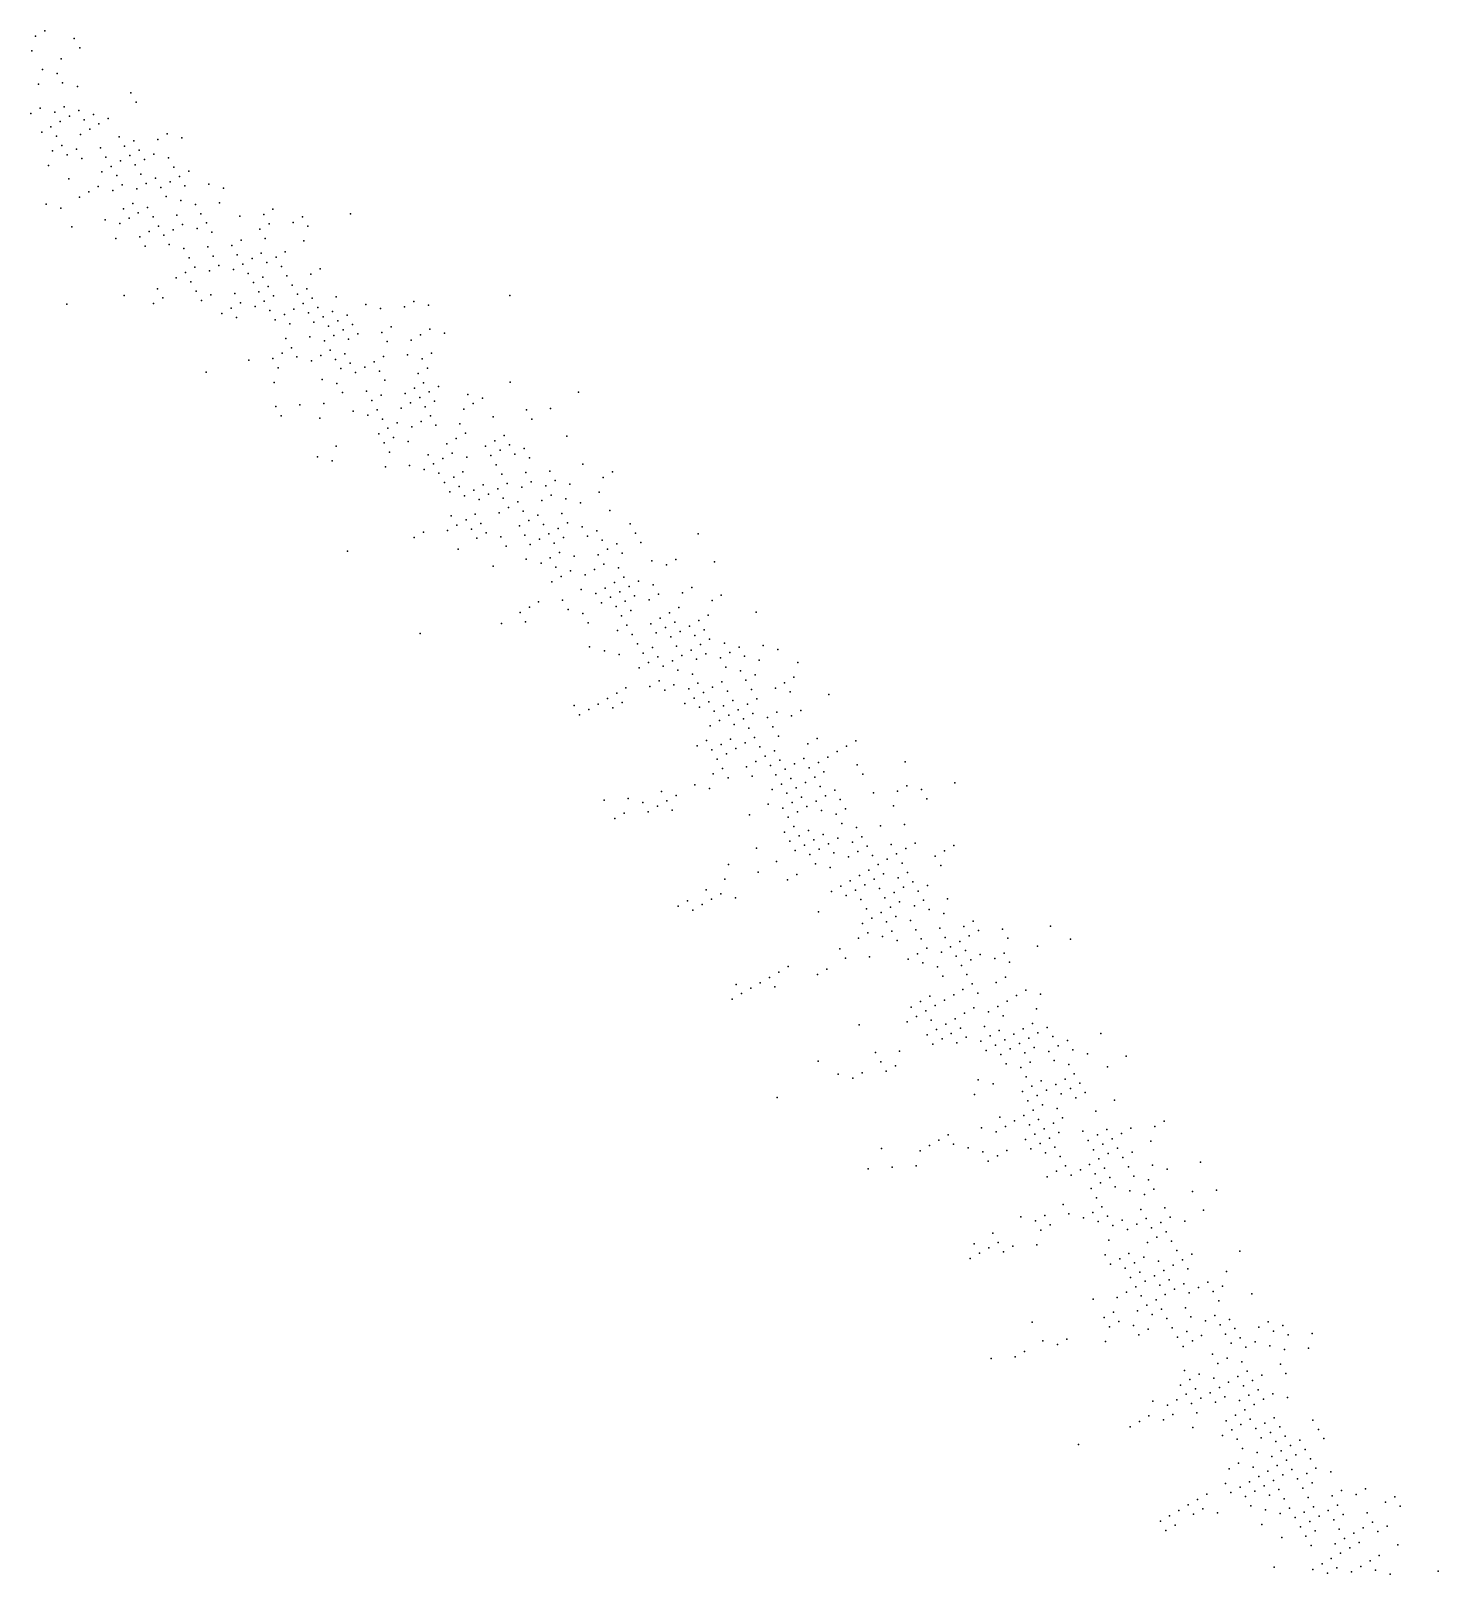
# Model space of a CAD drawing. Header units: millimetres. Extents: x -0.23 to 0.94, y -0.89 to 1.25.
# Drawn here: x -0.21025 to -0.19723, y 0.65131 to 0.66559 of the extents above; entities that cross this region are included whole.
import ezdxf

# ---------------------------------------------------------------- set-up
doc = ezdxf.new("R2010")
doc.units = ezdxf.units.MM

msp = doc.modelspace()

# ---------------------------------------------------------------- linework, layer by layer
at = {"layer": 'mainlayer', "color": 7, "lineweight": -3}
for p in [(-0.210116, 0.665588), (-0.210238, 0.665402), (-0.210202, 0.665538), (-0.209844, 0.665516), (-0.209794, 0.66543), (-0.209966, 0.66533), (-0.209966, 0.66533), (-0.210138, 0.66523), (-0.210002, 0.665194), (-0.210002, 0.665194), (-0.210174, 0.665094), (-0.209952, 0.665108), (-0.209816, 0.665072), (-0.209322, 0.665014), (-0.21016, 0.664872), (-0.21016, 0.664872), (-0.21016, 0.664872), (-0.210024, 0.664836), (-0.210024, 0.664836), (-0.209938, 0.664886), (-0.209802, 0.66485), (-0.209272, 0.664928), (-0.210246, 0.664822), (-0.210246, 0.664822), (-0.21006, 0.6647), (-0.21006, 0.6647), (-0.209974, 0.66475), (-0.209974, 0.66475), (-0.209888, 0.6648), (-0.209752, 0.664764), (-0.209752, 0.664764), (-0.209666, 0.664814), (-0.209666, 0.664814), (-0.209616, 0.664728), (-0.209616, 0.664728), (-0.20953, 0.664778), (-0.210146, 0.66465), (-0.21001, 0.664614), (-0.209788, 0.664628), (-0.209702, 0.664678), (-0.20943, 0.664606), (-0.209294, 0.66457), (-0.209072, 0.664584), (-0.208986, 0.664634), (-0.20885, 0.664598), (-0.210046, 0.664478), (-0.20996, 0.664528), (-0.20996, 0.664528), (-0.20991, 0.664442), (-0.20991, 0.664442), (-0.209824, 0.664492), (-0.209774, 0.664406), (-0.209602, 0.664506), (-0.209552, 0.66442), (-0.20938, 0.66452), (-0.20938, 0.66452), (-0.20938, 0.66452), (-0.20933, 0.664434), (-0.209244, 0.664484), (-0.209244, 0.664484), (-0.209108, 0.664448), (-0.208972, 0.664412), (-0.210082, 0.664342), (-0.209588, 0.664284), (-0.209502, 0.664334), (-0.209416, 0.664384), (-0.209416, 0.664384), (-0.209416, 0.664384), (-0.20928, 0.664348), (-0.20923, 0.664262), (-0.209194, 0.664398), (-0.209194, 0.664398), (-0.209194, 0.664398), (-0.208922, 0.664326), (-0.208922, 0.664326), (-0.208786, 0.66429), (-0.209896, 0.66422), (-0.209624, 0.664148), (-0.209624, 0.664148), (-0.209452, 0.664248), (-0.209452, 0.664248), (-0.209402, 0.664162), (-0.209266, 0.664126), (-0.209266, 0.664126), (-0.20918, 0.664176), (-0.209094, 0.664226), (-0.209094, 0.664226), (-0.209044, 0.66414), (-0.209044, 0.66414), (-0.208958, 0.66419), (-0.208958, 0.66419), (-0.208872, 0.66424), (-0.208822, 0.664154), (-0.208822, 0.664154), (-0.208822, 0.664154), (-0.208822, 0.664154), (-0.2086, 0.664168), (-0.208464, 0.664132), (-0.208464, 0.664132), (-0.210104, 0.663984), (-0.209796, 0.664048), (-0.20971, 0.664098), (-0.20971, 0.664098), (-0.209488, 0.664112), (-0.209488, 0.664112), (-0.209488, 0.664112), (-0.209302, 0.66399), (-0.208994, 0.664054), (-0.208858, 0.664018), (-0.208858, 0.664018), (-0.208722, 0.663982), (-0.2085, 0.663996), (-0.209968, 0.663948), (-0.209968, 0.663948), (-0.20956, 0.66384), (-0.209388, 0.66394), (-0.209338, 0.663854), (-0.209252, 0.663904), (-0.209166, 0.663954), (-0.209116, 0.663868), (-0.209116, 0.663868), (-0.208894, 0.663882), (-0.208894, 0.663882), (-0.208672, 0.663896), (-0.208314, 0.663874), (-0.208092, 0.663888), (-0.208092, 0.663888), (-0.208006, 0.663938), (-0.207734, 0.663866), (-0.20729, 0.663894), (-0.209868, 0.663776), (-0.209424, 0.663804), (-0.209152, 0.663732), (-0.209066, 0.663782), (-0.209066, 0.663782), (-0.209016, 0.663696), (-0.209016, 0.663696), (-0.20893, 0.663746), (-0.208844, 0.663796), (-0.208844, 0.663796), (-0.208708, 0.66376), (-0.208622, 0.66381), (-0.208622, 0.66381), (-0.208572, 0.663724), (-0.208128, 0.663752), (-0.208128, 0.663752), (-0.208042, 0.663802), (-0.208042, 0.663802), (-0.208042, 0.663802), (-0.20782, 0.663816), (-0.207684, 0.66378), (-0.20946, 0.663668), (-0.209238, 0.663682), (-0.209188, 0.663596), (-0.208966, 0.66361), (-0.20883, 0.663574), (-0.208608, 0.663588), (-0.208608, 0.663588), (-0.208386, 0.663602), (-0.2083, 0.663652), (-0.208078, 0.663666), (-0.208078, 0.663666), (-0.207892, 0.663544), (-0.207892, 0.663544), (-0.20772, 0.663644), (-0.20878, 0.663488), (-0.20873, 0.663402), (-0.208558, 0.663502), (-0.208558, 0.663502), (-0.208508, 0.663416), (-0.208336, 0.663516), (-0.208336, 0.663516), (-0.208336, 0.663516), (-0.208286, 0.66343), (-0.208286, 0.66343), (-0.208286, 0.66343), (-0.2082, 0.66348), (-0.2082, 0.66348), (-0.208114, 0.66353), (-0.208114, 0.66353), (-0.208064, 0.663444), (-0.207978, 0.663494), (-0.207978, 0.663494), (-0.207928, 0.663408), (-0.208902, 0.663302), (-0.208902, 0.663302), (-0.208902, 0.663302), (-0.208816, 0.663352), (-0.208766, 0.663266), (-0.208594, 0.663366), (-0.208372, 0.66338), (-0.208236, 0.663344), (-0.208186, 0.663258), (-0.208186, 0.663258), (-0.2081, 0.663308), (-0.207878, 0.663322), (-0.207656, 0.663336), (-0.20757, 0.663386), (-0.209382, 0.663138), (-0.209382, 0.663138), (-0.209074, 0.663202), (-0.209024, 0.663116), (-0.208716, 0.66318), (-0.20858, 0.663144), (-0.20858, 0.663144), (-0.208358, 0.663158), (-0.208136, 0.663172), (-0.20805, 0.663222), (-0.208, 0.663136), (-0.208, 0.663136), (-0.207828, 0.663236), (-0.207778, 0.66315), (-0.207692, 0.6632), (-0.207642, 0.663114), (-0.20742, 0.663128), (-0.205816, 0.66314), (-0.209912, 0.66306), (-0.20911, 0.663066), (-0.208666, 0.663094), (-0.208666, 0.663094), (-0.20848, 0.662972), (-0.20848, 0.662972), (-0.20848, 0.662972), (-0.208394, 0.663022), (-0.208308, 0.663072), (-0.208172, 0.663036), (-0.208086, 0.663086), (-0.208036, 0.663), (-0.208036, 0.663), (-0.207814, 0.663014), (-0.207728, 0.663064), (-0.207728, 0.663064), (-0.207678, 0.662978), (-0.207592, 0.663028), (-0.207456, 0.662992), (-0.207148, 0.663056), (-0.207148, 0.663056), (-0.207012, 0.66302), (-0.20679, 0.663034), (-0.206704, 0.663084), (-0.206568, 0.663048), (-0.208344, 0.662936), (-0.207986, 0.662914), (-0.207986, 0.662914), (-0.207986, 0.662914), (-0.2079, 0.662964), (-0.2079, 0.662964), (-0.20785, 0.662878), (-0.207628, 0.662892), (-0.207542, 0.662942), (-0.207542, 0.662942), (-0.207492, 0.662856), (-0.207492, 0.662856), (-0.207406, 0.662906), (-0.20732, 0.662956), (-0.20727, 0.66287), (-0.206912, 0.662848), (-0.207886, 0.662742), (-0.207664, 0.662756), (-0.207528, 0.66272), (-0.207442, 0.66277), (-0.207442, 0.66277), (-0.207356, 0.66282), (-0.207356, 0.66282), (-0.207356, 0.66282), (-0.207306, 0.662734), (-0.20722, 0.662784), (-0.20722, 0.662784), (-0.206998, 0.662798), (-0.206948, 0.662712), (-0.206726, 0.662726), (-0.20664, 0.662776), (-0.20664, 0.662776), (-0.206554, 0.662826), (-0.206418, 0.66279), (-0.20823, 0.662542), (-0.208008, 0.662556), (-0.208008, 0.662556), (-0.207922, 0.662606), (-0.207836, 0.662656), (-0.207786, 0.66257), (-0.207786, 0.66257), (-0.207564, 0.662584), (-0.207478, 0.662634), (-0.207428, 0.662548), (-0.207342, 0.662598), (-0.206984, 0.662576), (-0.206762, 0.66259), (-0.206626, 0.662554), (-0.20654, 0.662604), (-0.208624, 0.662428), (-0.207958, 0.66247), (-0.207958, 0.66247), (-0.20765, 0.662534), (-0.207378, 0.662462), (-0.207292, 0.662512), (-0.207242, 0.662426), (-0.207242, 0.662426), (-0.207156, 0.662476), (-0.20707, 0.662526), (-0.20707, 0.662526), (-0.20702, 0.66244), (-0.20702, 0.66244), (-0.206662, 0.662418), (-0.206576, 0.662468), (-0.206576, 0.662468), (-0.207994, 0.662334), (-0.20755, 0.662362), (-0.207414, 0.662326), (-0.207414, 0.662326), (-0.20697, 0.662354), (-0.206698, 0.662282), (-0.206612, 0.662332), (-0.206476, 0.662296), (-0.20581, 0.662338), (-0.207758, 0.662126), (-0.207536, 0.66214), (-0.207364, 0.66224), (-0.207142, 0.662254), (-0.207142, 0.662254), (-0.207142, 0.662254), (-0.207092, 0.662168), (-0.207006, 0.662218), (-0.206784, 0.662232), (-0.206784, 0.662232), (-0.206784, 0.662232), (-0.206734, 0.662146), (-0.206648, 0.662196), (-0.206562, 0.662246), (-0.206512, 0.66216), (-0.206204, 0.662224), (-0.206154, 0.662138), (-0.206068, 0.662188), (-0.20518, 0.662244), (-0.20798, 0.662112), (-0.20793, 0.662026), (-0.207572, 0.662004), (-0.207264, 0.662068), (-0.207128, 0.662032), (-0.207128, 0.662032), (-0.207042, 0.662082), (-0.207042, 0.662082), (-0.207042, 0.662082), (-0.206992, 0.661996), (-0.20682, 0.662096), (-0.20682, 0.662096), (-0.206634, 0.661974), (-0.206634, 0.661974), (-0.206634, 0.661974), (-0.206634, 0.661974), (-0.206634, 0.661974), (-0.206598, 0.66211), (-0.206548, 0.662024), (-0.20624, 0.662088), (-0.205968, 0.662016), (-0.20566, 0.66208), (-0.20561, 0.661994), (-0.205438, 0.662094), (-0.207028, 0.66186), (-0.206942, 0.66191), (-0.206856, 0.66196), (-0.20672, 0.661924), (-0.206498, 0.661938), (-0.206276, 0.661952), (-0.206276, 0.661952), (-0.206226, 0.661866), (-0.205868, 0.661844), (-0.205288, 0.661836), (-0.207422, 0.661746), (-0.206978, 0.661774), (-0.206978, 0.661774), (-0.206928, 0.661688), (-0.206892, 0.661824), (-0.206892, 0.661824), (-0.206892, 0.661824), (-0.206892, 0.661824), (-0.206756, 0.661788), (-0.206398, 0.661766), (-0.206398, 0.661766), (-0.206312, 0.661816), (-0.206312, 0.661816), (-0.20604, 0.661744), (-0.20604, 0.661744), (-0.205954, 0.661794), (-0.205904, 0.661708), (-0.205904, 0.661708), (-0.205818, 0.661758), (-0.205682, 0.661722), (-0.207594, 0.661646), (-0.207458, 0.66161), (-0.206964, 0.661552), (-0.206964, 0.661552), (-0.206742, 0.661566), (-0.206742, 0.661566), (-0.20657, 0.661666), (-0.20652, 0.66158), (-0.206434, 0.66163), (-0.206348, 0.66168), (-0.206212, 0.661644), (-0.20599, 0.661658), (-0.20599, 0.661658), (-0.20594, 0.661572), (-0.205768, 0.661672), (-0.205632, 0.661636), (-0.205632, 0.661636), (-0.205138, 0.661578), (-0.206606, 0.66153), (-0.20647, 0.661494), (-0.20642, 0.661408), (-0.20642, 0.661408), (-0.20642, 0.661408), (-0.206334, 0.661458), (-0.206334, 0.661458), (-0.206248, 0.661508), (-0.20589, 0.661486), (-0.20584, 0.6614), (-0.205668, 0.6615), (-0.205618, 0.661414), (-0.205618, 0.661414), (-0.205446, 0.661514), (-0.205396, 0.661428), (-0.204952, 0.661456), (-0.204866, 0.661506), (-0.20637, 0.661322), (-0.206284, 0.661372), (-0.206234, 0.661286), (-0.206148, 0.661336), (-0.206062, 0.661386), (-0.206012, 0.6613), (-0.206012, 0.6613), (-0.205926, 0.66135), (-0.205876, 0.661264), (-0.205704, 0.661364), (-0.205482, 0.661378), (-0.205482, 0.661378), (-0.205482, 0.661378), (-0.205432, 0.661292), (-0.20526, 0.661392), (-0.204988, 0.66132), (-0.206134, 0.661114), (-0.206098, 0.66125), (-0.205912, 0.661128), (-0.205912, 0.661128), (-0.205826, 0.661178), (-0.20574, 0.661228), (-0.20569, 0.661142), (-0.20569, 0.661142), (-0.205518, 0.661242), (-0.205518, 0.661242), (-0.205332, 0.66112), (-0.205332, 0.66112), (-0.205296, 0.661256), (-0.20516, 0.66122), (-0.204888, 0.661148), (-0.206356, 0.6611), (-0.206306, 0.661014), (-0.206306, 0.661014), (-0.20622, 0.661064), (-0.20622, 0.661064), (-0.20617, 0.660978), (-0.206084, 0.661028), (-0.206084, 0.661028), (-0.205726, 0.661006), (-0.20564, 0.661056), (-0.205554, 0.661106), (-0.205504, 0.66102), (-0.205504, 0.66102), (-0.205368, 0.660984), (-0.205282, 0.661034), (-0.205146, 0.660998), (-0.204702, 0.661026), (-0.2067, 0.6609), (-0.206614, 0.66095), (-0.206392, 0.660964), (-0.206392, 0.660964), (-0.20612, 0.660892), (-0.206034, 0.660942), (-0.205898, 0.660906), (-0.205898, 0.660906), (-0.205676, 0.66092), (-0.205626, 0.660834), (-0.20554, 0.660884), (-0.205454, 0.660934), (-0.205454, 0.660934), (-0.205404, 0.660848), (-0.205404, 0.660848), (-0.205404, 0.660848), (-0.205404, 0.660848), (-0.205318, 0.660898), (-0.205096, 0.660912), (-0.20501, 0.660962), (-0.20496, 0.660876), (-0.204824, 0.66084), (-0.204652, 0.66094), (-0.204652, 0.66094), (-0.204602, 0.660854), (-0.204072, 0.660932), (-0.207316, 0.660772), (-0.206292, 0.660792), (-0.205848, 0.66082), (-0.205662, 0.660698), (-0.20544, 0.660712), (-0.20544, 0.660712), (-0.20544, 0.660712), (-0.205354, 0.660762), (-0.205218, 0.660726), (-0.204996, 0.66074), (-0.20491, 0.66079), (-0.20491, 0.66079), (-0.204774, 0.660754), (-0.20428, 0.660696), (-0.20428, 0.660696), (-0.20597, 0.660634), (-0.205526, 0.660662), (-0.20539, 0.660626), (-0.20539, 0.660626), (-0.205254, 0.66059), (-0.205118, 0.660554), (-0.205118, 0.660554), (-0.205032, 0.660604), (-0.204946, 0.660654), (-0.204946, 0.660654), (-0.20481, 0.660618), (-0.204502, 0.660682), (-0.204502, 0.660682), (-0.204502, 0.660682), (-0.204366, 0.660646), (-0.203922, 0.660674), (-0.205426, 0.66049), (-0.20534, 0.66054), (-0.205154, 0.660418), (-0.204932, 0.660432), (-0.204932, 0.660432), (-0.204932, 0.660432), (-0.204932, 0.660432), (-0.204932, 0.660432), (-0.204846, 0.660482), (-0.204846, 0.660482), (-0.20476, 0.660532), (-0.20471, 0.660446), (-0.20471, 0.660446), (-0.204624, 0.660496), (-0.204488, 0.66046), (-0.20413, 0.660438), (-0.20413, 0.660438), (-0.205548, 0.660304), (-0.205548, 0.660304), (-0.205326, 0.660318), (-0.205018, 0.660382), (-0.204968, 0.660296), (-0.204882, 0.660346), (-0.204832, 0.66026), (-0.204796, 0.660396), (-0.204746, 0.66031), (-0.20466, 0.66036), (-0.204524, 0.660324), (-0.204524, 0.660324), (-0.204438, 0.660374), (-0.204216, 0.660388), (-0.204216, 0.660388), (-0.203944, 0.660316), (-0.203858, 0.660366), (-0.20572, 0.660204), (-0.20567, 0.660118), (-0.205634, 0.660254), (-0.205276, 0.660232), (-0.205276, 0.660232), (-0.20514, 0.660196), (-0.204782, 0.660174), (-0.204696, 0.660224), (-0.204696, 0.660224), (-0.204424, 0.660152), (-0.204338, 0.660202), (-0.204288, 0.660116), (-0.204252, 0.660252), (-0.204252, 0.660252), (-0.204252, 0.660252), (-0.204066, 0.66013), (-0.20398, 0.66018), (-0.203536, 0.660208), (-0.206644, 0.660012), (-0.205892, 0.660104), (-0.20509, 0.66011), (-0.204818, 0.660038), (-0.204732, 0.660088), (-0.204732, 0.660088), (-0.204682, 0.660002), (-0.20451, 0.660102), (-0.20451, 0.660102), (-0.20446, 0.660016), (-0.204374, 0.660066), (-0.204324, 0.65998), (-0.204238, 0.66003), (-0.204152, 0.66008), (-0.204102, 0.659994), (-0.204016, 0.660044), (-0.205076, 0.659888), (-0.20494, 0.659852), (-0.204632, 0.659916), (-0.204582, 0.65983), (-0.204582, 0.65983), (-0.204496, 0.65988), (-0.204274, 0.659894), (-0.204138, 0.659858), (-0.204052, 0.659908), (-0.204052, 0.659908), (-0.203966, 0.659958), (-0.203966, 0.659958), (-0.20383, 0.659922), (-0.20378, 0.659836), (-0.203694, 0.659886), (-0.203472, 0.6599), (-0.203336, 0.659864), (-0.204804, 0.659816), (-0.204618, 0.659694), (-0.204532, 0.659744), (-0.204532, 0.659744), (-0.204446, 0.659794), (-0.204396, 0.659708), (-0.20431, 0.659758), (-0.204224, 0.659808), (-0.204088, 0.659772), (-0.204002, 0.659822), (-0.203866, 0.659786), (-0.203816, 0.6597), (-0.203816, 0.6597), (-0.203644, 0.6598), (-0.203508, 0.659764), (-0.20315, 0.659742), (-0.204432, 0.659572), (-0.20426, 0.659672), (-0.204124, 0.659636), (-0.204124, 0.659636), (-0.204074, 0.65955), (-0.204074, 0.65955), (-0.203852, 0.659564), (-0.203852, 0.659564), (-0.20368, 0.659664), (-0.20368, 0.659664), (-0.20363, 0.659578), (-0.203544, 0.659628), (-0.203272, 0.659556), (-0.203272, 0.659556), (-0.203186, 0.659606), (-0.204912, 0.659408), (-0.204912, 0.659408), (-0.204826, 0.659458), (-0.204826, 0.659458), (-0.20474, 0.659508), (-0.20474, 0.659508), (-0.204518, 0.659522), (-0.204382, 0.659486), (-0.204296, 0.659536), (-0.20416, 0.6595), (-0.20416, 0.6595), (-0.20416, 0.6595), (-0.20411, 0.659414), (-0.20411, 0.659414), (-0.204024, 0.659464), (-0.204024, 0.659464), (-0.203938, 0.659514), (-0.203802, 0.659478), (-0.20358, 0.659492), (-0.20353, 0.659406), (-0.203358, 0.659506), (-0.203222, 0.65947), (-0.203222, 0.65947), (-0.202864, 0.659448), (-0.20522, 0.659344), (-0.20517, 0.659258), (-0.205084, 0.659308), (-0.204998, 0.659358), (-0.204862, 0.659322), (-0.204776, 0.659372), (-0.204196, 0.659364), (-0.204196, 0.659364), (-0.20406, 0.659328), (-0.203974, 0.659378), (-0.203924, 0.659292), (-0.203838, 0.659342), (-0.203752, 0.659392), (-0.203752, 0.659392), (-0.203702, 0.659306), (-0.203616, 0.659356), (-0.203616, 0.659356), (-0.203616, 0.659356), (-0.203566, 0.65927), (-0.203344, 0.659284), (-0.203344, 0.659284), (-0.203122, 0.659298), (-0.20396, 0.659156), (-0.203874, 0.659206), (-0.203788, 0.659256), (-0.203738, 0.65917), (-0.203652, 0.65922), (-0.203602, 0.659134), (-0.20343, 0.659234), (-0.20343, 0.659234), (-0.20338, 0.659148), (-0.203208, 0.659248), (-0.203996, 0.65902), (-0.20386, 0.658984), (-0.203774, 0.659034), (-0.203774, 0.659034), (-0.203774, 0.659034), (-0.203638, 0.658998), (-0.203552, 0.659048), (-0.203552, 0.659048), (-0.20333, 0.659062), (-0.20333, 0.659062), (-0.203058, 0.65899), (-0.203058, 0.65899), (-0.202972, 0.65904), (-0.202614, 0.659018), (-0.204082, 0.65897), (-0.203946, 0.658934), (-0.203896, 0.658848), (-0.203896, 0.658848), (-0.20381, 0.658898), (-0.203724, 0.658948), (-0.203502, 0.658962), (-0.203502, 0.658962), (-0.203452, 0.658876), (-0.203366, 0.658926), (-0.203366, 0.658926), (-0.203316, 0.65884), (-0.203316, 0.65884), (-0.203094, 0.658854), (-0.203094, 0.658854), (-0.202872, 0.658868), (-0.202786, 0.658918), (-0.2027, 0.658968), (-0.203932, 0.658712), (-0.203846, 0.658762), (-0.203624, 0.658776), (-0.203574, 0.65869), (-0.203538, 0.658826), (-0.203538, 0.658826), (-0.203538, 0.658826), (-0.203538, 0.658826), (-0.203402, 0.65879), (-0.203352, 0.658704), (-0.203266, 0.658754), (-0.203266, 0.658754), (-0.20318, 0.658804), (-0.203044, 0.658768), (-0.202958, 0.658818), (-0.202908, 0.658732), (-0.202908, 0.658732), (-0.2026, 0.658796), (-0.20255, 0.65871), (-0.202156, 0.658824), (-0.204412, 0.658548), (-0.204104, 0.658612), (-0.204104, 0.658612), (-0.203968, 0.658576), (-0.203796, 0.658676), (-0.203388, 0.658568), (-0.203302, 0.658618), (-0.203216, 0.658668), (-0.203216, 0.658668), (-0.203166, 0.658582), (-0.20308, 0.658632), (-0.20308, 0.658632), (-0.202994, 0.658682), (-0.202994, 0.658682), (-0.202944, 0.658596), (-0.202944, 0.658596), (-0.202808, 0.65856), (-0.202228, 0.658552), (-0.202142, 0.658602), (-0.202142, 0.658602), (-0.202006, 0.658566), (-0.201698, 0.65863), (-0.204942, 0.65847), (-0.20472, 0.658484), (-0.204584, 0.658448), (-0.204448, 0.658412), (-0.204448, 0.658412), (-0.204362, 0.658462), (-0.204276, 0.658512), (-0.204276, 0.658512), (-0.203424, 0.658432), (-0.203252, 0.658532), (-0.203202, 0.658446), (-0.203116, 0.658496), (-0.203116, 0.658496), (-0.203066, 0.65841), (-0.203066, 0.65841), (-0.20298, 0.65846), (-0.202894, 0.65851), (-0.202758, 0.658474), (-0.202758, 0.658474), (-0.20245, 0.658538), (-0.202264, 0.658416), (-0.201956, 0.65848), (-0.204842, 0.658298), (-0.204756, 0.658348), (-0.204534, 0.658362), (-0.204312, 0.658376), (-0.203596, 0.658332), (-0.203288, 0.658396), (-0.203238, 0.65831), (-0.203152, 0.65836), (-0.20293, 0.658374), (-0.202794, 0.658338), (-0.202794, 0.658338), (-0.202708, 0.658388), (-0.203274, 0.658174), (-0.203188, 0.658224), (-0.203138, 0.658138), (-0.203052, 0.658188), (-0.202916, 0.658152), (-0.202916, 0.658152), (-0.20278, 0.658116), (-0.20278, 0.658116), (-0.202744, 0.658252), (-0.202608, 0.658216), (-0.202608, 0.658216), (-0.202558, 0.65813), (-0.202558, 0.65813), (-0.202558, 0.65813), (-0.202386, 0.65823), (-0.202164, 0.658244), (-0.203532, 0.658024), (-0.203224, 0.658088), (-0.203174, 0.658002), (-0.203088, 0.658052), (-0.203002, 0.658102), (-0.203002, 0.658102), (-0.202952, 0.658016), (-0.202952, 0.658016), (-0.202866, 0.658066), (-0.202866, 0.658066), (-0.202816, 0.65798), (-0.202816, 0.65798), (-0.202644, 0.65808), (-0.202644, 0.65808), (-0.202594, 0.657994), (-0.202508, 0.658044), (-0.202508, 0.658044), (-0.202286, 0.658058), (-0.202236, 0.657972), (-0.20215, 0.658022), (-0.202064, 0.658072), (-0.201792, 0.658), (-0.201706, 0.65805), (-0.20379, 0.657874), (-0.203346, 0.657902), (-0.203038, 0.657966), (-0.203038, 0.657966), (-0.202988, 0.65788), (-0.202852, 0.657844), (-0.20268, 0.657944), (-0.20268, 0.657944), (-0.202458, 0.657958), (-0.202458, 0.657958), (-0.202408, 0.657872), (-0.202408, 0.657872), (-0.202322, 0.657922), (-0.202322, 0.657922), (-0.202186, 0.657886), (-0.201878, 0.65795), (-0.201828, 0.657864), (-0.203826, 0.657738), (-0.203518, 0.657802), (-0.203518, 0.657802), (-0.203246, 0.65773), (-0.20316, 0.65778), (-0.202666, 0.657722), (-0.20258, 0.657772), (-0.20253, 0.657686), (-0.202494, 0.657822), (-0.202494, 0.657822), (-0.202494, 0.657822), (-0.202444, 0.657736), (-0.202358, 0.657786), (-0.202222, 0.65775), (-0.202136, 0.6578), (-0.202086, 0.657714), (-0.203998, 0.657638), (-0.203948, 0.657552), (-0.203862, 0.657602), (-0.203726, 0.657566), (-0.202838, 0.657622), (-0.202752, 0.657672), (-0.202702, 0.657586), (-0.202616, 0.657636), (-0.202566, 0.65755), (-0.202394, 0.65765), (-0.202394, 0.65765), (-0.202344, 0.657564), (-0.202258, 0.657614), (-0.202172, 0.657664), (-0.202036, 0.657628), (-0.202036, 0.657628), (-0.202036, 0.657628), (-0.20195, 0.657678), (-0.20195, 0.657678), (-0.201764, 0.657556), (-0.201764, 0.657556), (-0.204256, 0.657488), (-0.20417, 0.657538), (-0.20417, 0.657538), (-0.20412, 0.657452), (-0.204034, 0.657502), (-0.20296, 0.657436), (-0.202516, 0.657464), (-0.20238, 0.657428), (-0.202294, 0.657478), (-0.202208, 0.657528), (-0.202072, 0.657492), (-0.202072, 0.657492), (-0.201986, 0.657542), (-0.201986, 0.657542), (-0.201936, 0.657456), (-0.201936, 0.657456), (-0.2018, 0.65742), (-0.202552, 0.657328), (-0.202466, 0.657378), (-0.20233, 0.657342), (-0.20233, 0.657342), (-0.202244, 0.657392), (-0.202108, 0.657356), (-0.202058, 0.65727), (-0.201836, 0.657284), (-0.201614, 0.657298), (-0.201614, 0.657298), (-0.201614, 0.657298), (-0.201528, 0.657348), (-0.201478, 0.657262), (-0.201256, 0.657276), (-0.200812, 0.657304), (-0.202588, 0.657192), (-0.202588, 0.657192), (-0.202502, 0.657242), (-0.202366, 0.657206), (-0.202366, 0.657206), (-0.202366, 0.657206), (-0.20228, 0.657256), (-0.20223, 0.65717), (-0.202008, 0.657184), (-0.202008, 0.657184), (-0.201786, 0.657198), (-0.201786, 0.657198), (-0.20165, 0.657162), (-0.201564, 0.657212), (-0.201206, 0.65719), (-0.201206, 0.65719), (-0.200934, 0.657118), (-0.200626, 0.657182), (-0.20276, 0.657092), (-0.20271, 0.657006), (-0.20271, 0.657006), (-0.202488, 0.65702), (-0.20213, 0.656998), (-0.202044, 0.657048), (-0.201958, 0.657098), (-0.201958, 0.657098), (-0.201822, 0.657062), (-0.201736, 0.657112), (-0.201736, 0.657112), (-0.201686, 0.657026), (-0.2016, 0.657076), (-0.2016, 0.657076), (-0.20155, 0.65699), (-0.20155, 0.65699), (-0.20155, 0.65699), (-0.201464, 0.65704), (-0.201328, 0.657004), (-0.201328, 0.657004), (-0.201242, 0.657054), (-0.203326, 0.656878), (-0.20324, 0.656928), (-0.20324, 0.656928), (-0.202968, 0.656856), (-0.202882, 0.656906), (-0.201994, 0.656962), (-0.201858, 0.656926), (-0.201808, 0.65684), (-0.201808, 0.65684), (-0.201636, 0.65694), (-0.201586, 0.656854), (-0.201586, 0.656854), (-0.201586, 0.656854), (-0.201586, 0.656854), (-0.201228, 0.656832), (-0.201192, 0.656968), (-0.20372, 0.656764), (-0.203584, 0.656728), (-0.203498, 0.656778), (-0.203412, 0.656828), (-0.203362, 0.656742), (-0.201622, 0.656718), (-0.201536, 0.656768), (-0.201314, 0.656782), (-0.201042, 0.65671), (-0.203756, 0.656628), (-0.20367, 0.656678), (-0.20367, 0.656678), (-0.202102, 0.656554), (-0.202102, 0.656554), (-0.202016, 0.656604), (-0.202016, 0.656604), (-0.20193, 0.656654), (-0.20188, 0.656568), (-0.201794, 0.656618), (-0.201794, 0.656618), (-0.201708, 0.656668), (-0.201522, 0.656546), (-0.201486, 0.656682), (-0.2013, 0.65656), (-0.201214, 0.65661), (-0.201128, 0.65666), (-0.200906, 0.656674), (-0.202138, 0.656418), (-0.202052, 0.656468), (-0.201966, 0.656518), (-0.201916, 0.656432), (-0.201916, 0.656432), (-0.201694, 0.656446), (-0.201694, 0.656446), (-0.201608, 0.656496), (-0.201386, 0.65651), (-0.20125, 0.656474), (-0.200978, 0.656402), (-0.200942, 0.656538), (-0.202582, 0.65639), (-0.201952, 0.656296), (-0.201952, 0.656296), (-0.201952, 0.656296), (-0.201952, 0.656296), (-0.201866, 0.656346), (-0.201866, 0.656346), (-0.201816, 0.65626), (-0.20178, 0.656396), (-0.20178, 0.656396), (-0.20173, 0.65631), (-0.20173, 0.65631), (-0.201644, 0.65636), (-0.201644, 0.65636), (-0.201644, 0.65636), (-0.201594, 0.656274), (-0.201422, 0.656374), (-0.201422, 0.656374), (-0.201372, 0.656288), (-0.201372, 0.656288), (-0.201286, 0.656338), (-0.20115, 0.656302), (-0.201064, 0.656352), (-0.201014, 0.656266), (-0.200928, 0.656316), (-0.200842, 0.656366), (-0.200842, 0.656366), (-0.200792, 0.65628), (-0.200348, 0.656308), (-0.202432, 0.656132), (-0.202432, 0.656132), (-0.20221, 0.656146), (-0.201902, 0.65621), (-0.201902, 0.65621), (-0.201902, 0.65621), (-0.201902, 0.65621), (-0.20168, 0.656224), (-0.201458, 0.656238), (-0.201408, 0.656152), (-0.201322, 0.656202), (-0.201272, 0.656116), (-0.201272, 0.656116), (-0.201236, 0.656252), (-0.201186, 0.656166), (-0.201186, 0.656166), (-0.2011, 0.656216), (-0.20105, 0.65613), (-0.200964, 0.65618), (-0.200964, 0.65618), (-0.200964, 0.65618), (-0.200828, 0.656144), (-0.200828, 0.656144), (-0.200742, 0.656194), (-0.200656, 0.656244), (-0.200656, 0.656244), (-0.200606, 0.656158), (-0.20047, 0.656122), (-0.20047, 0.656122), (-0.202962, 0.656054), (-0.202382, 0.656046), (-0.202246, 0.65601), (-0.201222, 0.65603), (-0.201086, 0.655994), (-0.201086, 0.655994), (-0.201, 0.656044), (-0.200778, 0.656058), (-0.200778, 0.656058), (-0.200642, 0.656022), (-0.200284, 0.656), (-0.200112, 0.6561), (-0.202776, 0.655932), (-0.20264, 0.655896), (-0.202554, 0.655946), (-0.202554, 0.655946), (-0.202332, 0.65596), (-0.20148, 0.65588), (-0.201344, 0.655844), (-0.201036, 0.655908), (-0.2009, 0.655872), (-0.2009, 0.655872), (-0.200764, 0.655836), (-0.200764, 0.655836), (-0.200678, 0.655886), (-0.200592, 0.655936), (-0.200542, 0.65585), (-0.203342, 0.655718), (-0.201516, 0.655744), (-0.201072, 0.655772), (-0.200986, 0.655822), (-0.200936, 0.655736), (-0.20085, 0.655786), (-0.20085, 0.655786), (-0.200714, 0.65575), (-0.200628, 0.6558), (-0.200628, 0.6558), (-0.200628, 0.6558), (-0.200578, 0.655714), (-0.200578, 0.655714), (-0.200492, 0.655764), (-0.200492, 0.655764), (-0.20022, 0.655692), (-0.201058, 0.65555), (-0.201022, 0.655686), (-0.200972, 0.6556), (-0.200972, 0.6556), (-0.200886, 0.65565), (-0.20075, 0.655614), (-0.20075, 0.655614), (-0.200392, 0.655592), (-0.201452, 0.655436), (-0.201452, 0.655436), (-0.20128, 0.655536), (-0.20123, 0.65545), (-0.201144, 0.6555), (-0.201144, 0.6555), (-0.201144, 0.6555), (-0.201008, 0.655464), (-0.200922, 0.655514), (-0.200872, 0.655428), (-0.200786, 0.655478), (-0.200786, 0.655478), (-0.2007, 0.655528), (-0.200514, 0.655406), (-0.200292, 0.65542), (-0.20007, 0.655434), (-0.199848, 0.655448), (-0.199762, 0.655498), (-0.201932, 0.655272), (-0.201846, 0.655322), (-0.20176, 0.655372), (-0.20171, 0.655286), (-0.20171, 0.655286), (-0.201316, 0.6554), (-0.201044, 0.655328), (-0.201044, 0.655328), (-0.200958, 0.655378), (-0.200958, 0.655378), (-0.200908, 0.655292), (-0.200822, 0.655342), (-0.200822, 0.655342), (-0.200736, 0.655392), (-0.200464, 0.65532), (-0.200464, 0.65532), (-0.200378, 0.65537), (-0.200328, 0.655284), (-0.200328, 0.655284), (-0.200242, 0.655334), (-0.200156, 0.655384), (-0.199884, 0.655312), (-0.202376, 0.655244), (-0.202018, 0.655222), (-0.201574, 0.65525), (-0.201438, 0.655214), (-0.201388, 0.655128), (-0.201302, 0.655178), (-0.201216, 0.655228), (-0.200994, 0.655242), (-0.200858, 0.655206), (-0.200772, 0.655256), (-0.200722, 0.65517), (-0.200414, 0.655234), (-0.200364, 0.655148), (-0.200278, 0.655198), (-0.200278, 0.655198), (-0.200278, 0.655198), (-0.200192, 0.655248), (-0.200142, 0.655162), (-0.200056, 0.655212), (-0.199426, 0.655118), (-0.202498, 0.655058), (-0.202276, 0.655072), (-0.202276, 0.655072), (-0.202054, 0.655086), (-0.202054, 0.655086), (-0.200844, 0.654984), (-0.200758, 0.655034), (-0.200672, 0.655084), (-0.200622, 0.654998), (-0.200622, 0.654998), (-0.200536, 0.655048), (-0.20045, 0.655098), (-0.2004, 0.655012), (-0.2004, 0.655012), (-0.2004, 0.655012), (-0.200314, 0.655062), (-0.200264, 0.654976), (-0.200264, 0.654976), (-0.200092, 0.655076), (-0.200042, 0.65499), (-0.200042, 0.65499), (-0.19987, 0.65509), (-0.199734, 0.655054), (-0.200436, 0.654876), (-0.20035, 0.654926), (-0.20035, 0.654926), (-0.20035, 0.654926), (-0.200214, 0.65489), (-0.200078, 0.654854), (-0.199906, 0.654954), (-0.199856, 0.654868), (-0.199498, 0.654846), (-0.199498, 0.654846), (-0.199276, 0.65486), (-0.200694, 0.654726), (-0.200386, 0.65479), (-0.200336, 0.654704), (-0.200336, 0.654704), (-0.199942, 0.654818), (-0.199756, 0.654696), (-0.201088, 0.654612), (-0.200952, 0.654576), (-0.200866, 0.654626), (-0.200866, 0.654626), (-0.200644, 0.65464), (-0.200644, 0.65464), (-0.200508, 0.654604), (-0.200422, 0.654654), (-0.200422, 0.654654), (-0.200422, 0.654654), (-0.200372, 0.654568), (-0.200372, 0.654568), (-0.200286, 0.654618), (-0.200286, 0.654618), (-0.20015, 0.654582), (-0.20015, 0.654582), (-0.200014, 0.654546), (-0.200014, 0.654546), (-0.200014, 0.654546), (-0.199978, 0.654682), (-0.199978, 0.654682), (-0.199928, 0.654596), (-0.199792, 0.65456), (-0.199792, 0.65456), (-0.199792, 0.65456), (-0.199706, 0.65461), (-0.199706, 0.65461), (-0.19957, 0.654574), (-0.199398, 0.654674), (-0.201346, 0.654462), (-0.200902, 0.65449), (-0.200816, 0.65454), (-0.200816, 0.65454), (-0.200236, 0.654532), (-0.2001, 0.654496), (-0.199878, 0.65451), (-0.199828, 0.654424), (-0.199828, 0.654424), (-0.199742, 0.654474), (-0.199742, 0.654474), (-0.199742, 0.654474), (-0.201518, 0.654362), (-0.201468, 0.654276), (-0.201382, 0.654326), (-0.201296, 0.654376), (-0.201296, 0.654376), (-0.201246, 0.65429), (-0.20116, 0.65434), (-0.20116, 0.65434), (-0.200938, 0.654354), (-0.200308, 0.65426), (-0.200272, 0.654396), (-0.200086, 0.654274), (-0.200086, 0.654274), (-0.199914, 0.654374), (-0.199692, 0.654388), (-0.199692, 0.654388), (-0.199642, 0.654302), (-0.199642, 0.654302), (-0.199506, 0.654266), (-0.199506, 0.654266), (-0.199062, 0.654294), (-0.201554, 0.654226), (-0.200258, 0.654174), (-0.200172, 0.654224), (-0.200172, 0.654224), (-0.200122, 0.654138), (-0.200122, 0.654138), (-0.200036, 0.654188), (-0.200036, 0.654188), (-0.19995, 0.654238), (-0.199814, 0.654202), (-0.199764, 0.654116), (-0.199678, 0.654166), (-0.199592, 0.654216), (-0.199542, 0.65413), (-0.200072, 0.654052), (-0.199986, 0.654102), (-0.199936, 0.654016), (-0.199936, 0.654016), (-0.199936, 0.654016), (-0.19985, 0.654066), (-0.1998, 0.65398), (-0.199714, 0.65403), (-0.199714, 0.65403), (-0.199578, 0.653994), (-0.199578, 0.653994), (-0.199356, 0.654008), (-0.199184, 0.654108), (-0.200416, 0.653852), (-0.200194, 0.653866), (-0.200108, 0.653916), (-0.200108, 0.653916), (-0.200022, 0.653966), (-0.199972, 0.65388), (-0.199836, 0.653844), (-0.199836, 0.653844), (-0.199836, 0.653844), (-0.199836, 0.653844), (-0.19975, 0.653894), (-0.19975, 0.653894), (-0.19975, 0.653894), (-0.199664, 0.653944), (-0.199664, 0.653944), (-0.199664, 0.653944), (-0.199664, 0.653944), (-0.199528, 0.653908), (-0.199528, 0.653908), (-0.199528, 0.653908), (-0.199528, 0.653908), (-0.199442, 0.653958), (-0.199306, 0.653922), (-0.199306, 0.653922), (-0.199256, 0.653836), (-0.199256, 0.653836), (-0.19922, 0.653972), (-0.198948, 0.6539), (-0.20023, 0.65373), (-0.200008, 0.653744), (-0.199922, 0.653794), (-0.199922, 0.653794), (-0.199872, 0.653708), (-0.199786, 0.653758), (-0.199564, 0.653772), (-0.199564, 0.653772), (-0.199292, 0.6537), (-0.199292, 0.6537), (-0.200982, 0.653638), (-0.200316, 0.65368), (-0.200266, 0.653594), (-0.20018, 0.653644), (-0.200044, 0.653608), (-0.199908, 0.653572), (-0.199908, 0.653572), (-0.199736, 0.653672), (-0.199686, 0.653586), (-0.199686, 0.653586), (-0.19955, 0.65355), (-0.199514, 0.653686), (-0.199514, 0.653686), (-0.199378, 0.65365), (-0.199378, 0.65365), (-0.199242, 0.653614), (-0.199242, 0.653614), (-0.199156, 0.653664), (-0.199106, 0.653578), (-0.199106, 0.653578), (-0.199106, 0.653578), (-0.198884, 0.653592), (-0.198798, 0.653642), (-0.198748, 0.653556), (-0.198662, 0.653606), (-0.200882, 0.653466), (-0.200746, 0.65343), (-0.200746, 0.65343), (-0.20066, 0.65348), (-0.20066, 0.65348), (-0.200302, 0.653458), (-0.199994, 0.653522), (-0.199636, 0.6535), (-0.199636, 0.6535), (-0.199586, 0.653414), (-0.1995, 0.653464), (-0.1995, 0.653464), (-0.199414, 0.653514), (-0.199192, 0.653528), (-0.199142, 0.653442), (-0.199056, 0.653492), (-0.199056, 0.653492), (-0.199006, 0.653406), (-0.19892, 0.653456), (-0.198784, 0.65342), (-0.198784, 0.65342), (-0.198612, 0.65352), (-0.19839, 0.653534), (-0.19839, 0.653534), (-0.201362, 0.653302), (-0.20114, 0.653316), (-0.20114, 0.653316), (-0.201054, 0.653366), (-0.199314, 0.653342), (-0.199314, 0.653342), (-0.199178, 0.653306), (-0.199042, 0.65327), (-0.199042, 0.65327), (-0.198648, 0.653384), (-0.198426, 0.653398), (-0.199572, 0.653192), (-0.199436, 0.653156), (-0.199436, 0.653156), (-0.1993, 0.65312), (-0.199264, 0.653256), (-0.199078, 0.653134), (-0.198992, 0.653184), (-0.198856, 0.653148), (-0.198856, 0.653148), (-0.198684, 0.653248), (-0.198634, 0.653162), (-0.199608, 0.653056), (-0.199522, 0.653106), (-0.199522, 0.653106), (-0.199472, 0.65302), (-0.199472, 0.65302), (-0.199336, 0.652984), (-0.199336, 0.652984), (-0.19925, 0.653034), (-0.19925, 0.653034), (-0.199164, 0.653084), (-0.199028, 0.653048), (-0.199028, 0.653048), (-0.198942, 0.653098), (-0.198892, 0.653012), (-0.198756, 0.652976), (-0.199866, 0.652906), (-0.19973, 0.65287), (-0.19973, 0.65287), (-0.19973, 0.65287), (-0.19973, 0.65287), (-0.199644, 0.65292), (-0.199558, 0.65297), (-0.199508, 0.652884), (-0.199508, 0.652884), (-0.199422, 0.652934), (-0.199286, 0.652898), (-0.199286, 0.652898), (-0.1992, 0.652948), (-0.199064, 0.652912), (-0.199064, 0.652912), (-0.198978, 0.652962), (-0.198928, 0.652876), (-0.198928, 0.652876), (-0.198842, 0.652926), (-0.198842, 0.652926), (-0.19862, 0.65294), (-0.199988, 0.65272), (-0.199902, 0.65277), (-0.199766, 0.652734), (-0.19968, 0.652784), (-0.199458, 0.652798), (-0.199186, 0.652726), (-0.199186, 0.652726), (-0.199186, 0.652726), (-0.199186, 0.652726), (-0.1991, 0.652776), (-0.1991, 0.652776), (-0.19905, 0.65269), (-0.199014, 0.652826), (-0.198964, 0.65274), (-0.198828, 0.652704), (-0.198828, 0.652704), (-0.198828, 0.652704), (-0.198742, 0.652754), (-0.198742, 0.652754), (-0.198384, 0.652732), (-0.200074, 0.65267), (-0.199494, 0.652662), (-0.199222, 0.65259), (-0.199136, 0.65264), (-0.199136, 0.65264), (-0.199136, 0.65264), (-0.199086, 0.652554), (-0.198914, 0.652654), (-0.198864, 0.652568), (-0.198864, 0.652568), (-0.198864, 0.652568), (-0.198778, 0.652618), (-0.198692, 0.652668), (-0.198692, 0.652668), (-0.198642, 0.652582), (-0.198506, 0.652546), (-0.198506, 0.652546), (-0.198506, 0.652546), (-0.198334, 0.652646), (-0.198334, 0.652646), (-0.198284, 0.65256), (-0.200554, 0.652506), (-0.199036, 0.652468), (-0.1989, 0.652432), (-0.198728, 0.652532), (-0.198678, 0.652446), (-0.198592, 0.652496), (-0.198542, 0.65241), (-0.198456, 0.65246), (-0.199158, 0.652282), (-0.199072, 0.652332), (-0.198936, 0.652296), (-0.198936, 0.652296), (-0.1988, 0.65226), (-0.1988, 0.65226), (-0.198764, 0.652396), (-0.198714, 0.65231), (-0.198628, 0.65236), (-0.198628, 0.65236), (-0.198578, 0.652274), (-0.198406, 0.652374), (-0.198406, 0.652374), (-0.198356, 0.652288), (-0.198356, 0.652288), (-0.199194, 0.652146), (-0.198972, 0.65216), (-0.198886, 0.65221), (-0.198886, 0.65221), (-0.198886, 0.65221), (-0.198836, 0.652124), (-0.19875, 0.652174), (-0.198664, 0.652224), (-0.198528, 0.652188), (-0.198528, 0.652188), (-0.198442, 0.652238), (-0.198392, 0.652152), (-0.19822, 0.652252), (-0.199452, 0.651996), (-0.199366, 0.652046), (-0.199144, 0.65206), (-0.199058, 0.65211), (-0.199008, 0.652024), (-0.199008, 0.652024), (-0.198922, 0.652074), (-0.198786, 0.652038), (-0.198786, 0.652038), (-0.198786, 0.652038), (-0.1987, 0.652088), (-0.19865, 0.652002), (-0.19865, 0.652002), (-0.19865, 0.652002), (-0.198478, 0.652102), (-0.198428, 0.652016), (-0.198428, 0.652016), (-0.198206, 0.65203), (-0.19812, 0.65208), (-0.197984, 0.652044), (-0.197898, 0.652094), (-0.197626, 0.652022), (-0.19971, 0.651846), (-0.199624, 0.651896), (-0.199538, 0.651946), (-0.199488, 0.65186), (-0.199402, 0.65191), (-0.199266, 0.651874), (-0.198958, 0.651938), (-0.198958, 0.651938), (-0.198958, 0.651938), (-0.198822, 0.651902), (-0.198686, 0.651866), (-0.1986, 0.651916), (-0.19855, 0.65183), (-0.198464, 0.65188), (-0.198378, 0.65193), (-0.198328, 0.651844), (-0.198242, 0.651894), (-0.198156, 0.651944), (-0.198156, 0.651944), (-0.198156, 0.651944), (-0.198156, 0.651944), (-0.198106, 0.651858), (-0.197884, 0.651872), (-0.197712, 0.651972), (-0.197576, 0.651936), (-0.199796, 0.651796), (-0.199746, 0.65171), (-0.19966, 0.65176), (-0.19966, 0.65176), (-0.198858, 0.651766), (-0.1985, 0.651744), (-0.1985, 0.651744), (-0.198414, 0.651794), (-0.198364, 0.651708), (-0.198364, 0.651708), (-0.198192, 0.651808), (-0.198142, 0.651722), (-0.19792, 0.651736), (-0.19792, 0.651736), (-0.197834, 0.651786), (-0.197834, 0.651786), (-0.197784, 0.6517), (-0.197698, 0.65175), (-0.198672, 0.651644), (-0.198672, 0.651644), (-0.19845, 0.651658), (-0.1984, 0.651572), (-0.198178, 0.651586), (-0.198092, 0.651636), (-0.198092, 0.651636), (-0.198042, 0.65155), (-0.198006, 0.651686), (-0.198006, 0.651686), (-0.198006, 0.651686), (-0.197956, 0.6516), (-0.197598, 0.651578), (-0.198214, 0.65145), (-0.198214, 0.65145), (-0.198128, 0.6515), (-0.198128, 0.6515), (-0.198128, 0.6515), (-0.198128, 0.6515), (-0.197856, 0.651428), (-0.19777, 0.651478), (-0.198744, 0.651372), (-0.198386, 0.65135), (-0.198386, 0.65135), (-0.1983, 0.6514), (-0.19825, 0.651314), (-0.19825, 0.651314), (-0.19825, 0.651314), (-0.198164, 0.651364), (-0.198164, 0.651364), (-0.198028, 0.651328), (-0.197942, 0.651378), (-0.197806, 0.651342), (-0.19767, 0.651306), (-0.197226, 0.651334)]:
    msp.add_point(p, dxfattribs=at)

doc.saveas('drawing.dxf')
